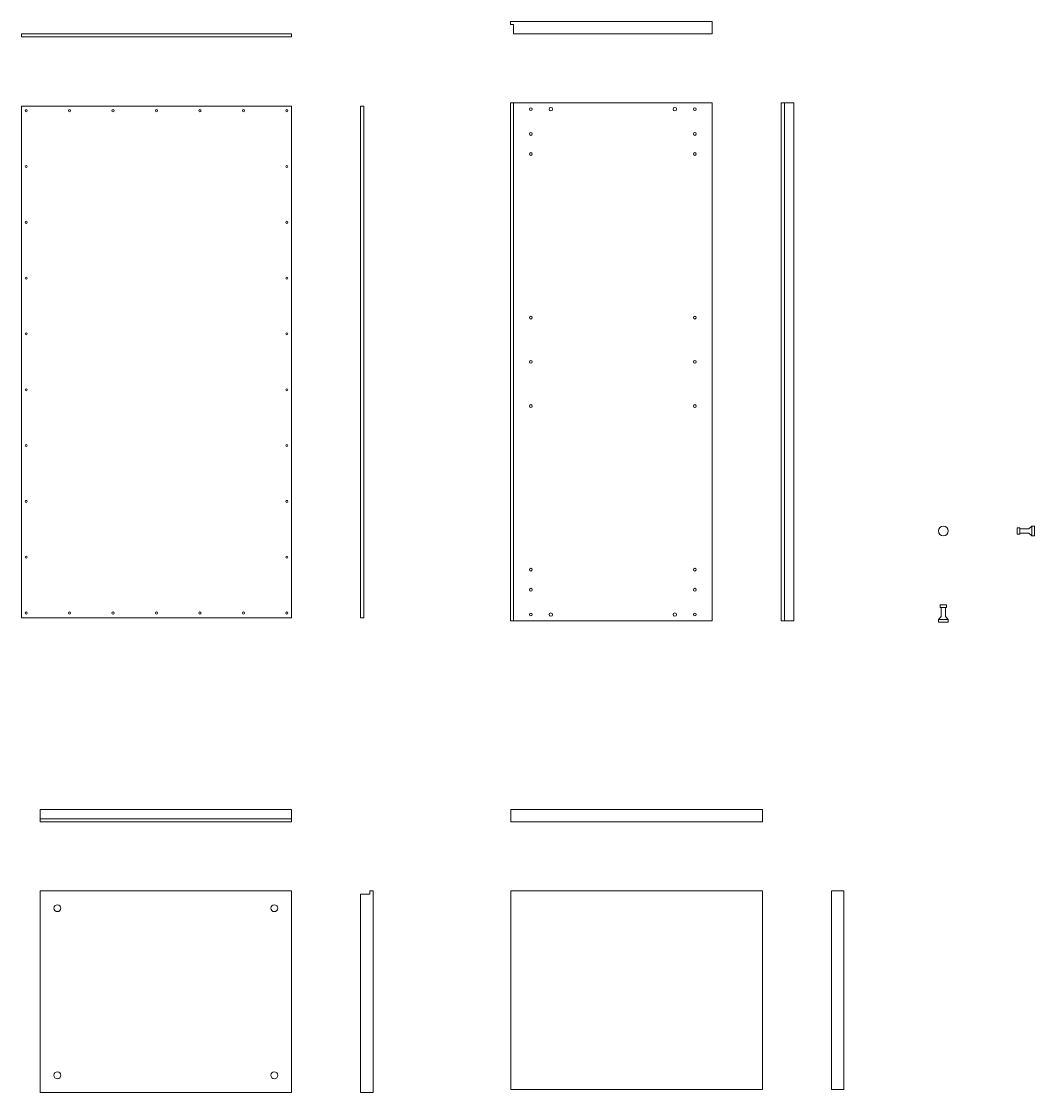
# Model space of a CAD drawing. Header units: centimetres. Extents: x -2268 to 3476, y -1681 to 1470.
# Drawn here: x 1978.3 to 2125, y 1194 to 1349.1 of the extents above; entities that cross this region are included whole.
import ezdxf

# ---------------------------------------------------------------- set-up
doc = ezdxf.new("R2010")
doc.units = ezdxf.units.CM
for name, color, linetype, lineweight in [('A-FURN_Num_Penna__252_Num_Penna__252_Num_Penna__3_Num_Penna__252_Num_Penna__252_Num_Penna__252_Num_Penna__252_Num_Penna__252_Num_Penna__252_Num_Penna__252_Num_Penna__252_Num_Penna__252_Num_Penna__252_Num_Penna__252_Num_Penna__5', 5, 'Continuous', 18), ('A-SECT-PATT_Num_Penna__6_Num_Penna__6_Num_Penna__6_Num_Penna__6_Num_Penna__6_Num_Penna__6_Num_Penna__6_Num_Penna__6_Num_Penna__6_Num_Penna__5_Num_Penna__5_Num_Penna__5_Num_Penna__5_Num_Penna__5', 5, 'Continuous', 18), ('A-SECT-PATT_Num_Penna__6_Num_Penna__6_Num_Penna__6_Num_Penna__6_Num_Penna__6_Num_Penna__6_Num_Penna__6_Num_Penna__6_Num_Penna__6_Num_Penna__6_Num_Penna__6_Num_Penna__6_Num_Penna__6_Num_Penna__6', 6, 'Continuous', 18), ('PDF10_Solid Fills_Num_Penna__5_Num_Penna__5_Num_Penna__5_Num_Penna__5_Num_Penna__5_Num_Penna__5_Num_Penna__5_Num_Penna__5', 5, 'Continuous', 18), ('PDF16_Geometry_Num_Penna__5_Num_Penna__5_Num_Penna__5_Num_Penna__5_Num_Penna__5_Num_Penna__5_Num_Penna__5_Num_Penna__5_Num_Penna__5_Num_Penna__5_Num_Penna__5_Num_Penna__5_Num_Penna__5_Num_Penna__5', 5, 'Continuous', 18), ('PDF16_Geometry_Num_Penna__6_Num_Penna__6_Num_Penna__6_Num_Penna__6_Num_Penna__6_Num_Penna__6_Num_Penna__6_Num_Penna__6_Num_Penna__6_Num_Penna__6_Num_Penna__6_Num_Penna__6_Num_Penna__6_Num_Penna__6', 6, 'Continuous', 18), ('PDF17_Solid Fills_Num_Penna__5_Num_Penna__5_Num_Penna__5_Num_Penna__5_Num_Penna__5_Num_Penna__5', 5, 'Continuous', 18), ('PDF22_Geometry_Num_Penna__1_Num_Penna__255_Num_Penna__5_Num_Penna__5_Num_Penna__5', 5, 'Continuous', 18), ('PDF22_Geometry_Num_Penna__1_Num_Penna__255_Num_Penna__6_Num_Penna__6_Num_Penna__6', 6, 'Continuous', 18)]:
    doc.layers.add(name, color=color, linetype=linetype, lineweight=lineweight)

msp = doc.modelspace()

# ---------------------------------------------------------------- linework, layer by layer
at = {"layer": 'A-FURN_Num_Penna__252_Num_Penna__252_Num_Penna__3_Num_Penna__252_Num_Penna__252_Num_Penna__252_Num_Penna__252_Num_Penna__252_Num_Penna__252_Num_Penna__252_Num_Penna__252_Num_Penna__252_Num_Penna__252_Num_Penna__252_Num_Penna__5', "color": 5, "linetype": 'Continuous', "lineweight": 18}
for centre in [(2054.9644, 1336.3983), (2072.9144, 1336.3983), (2054.9644, 1263.1983), (2072.9144, 1263.1983)]:
    msp.add_circle(centre, 0.25, dxfattribs=at)
at = {"layer": 'A-SECT-PATT_Num_Penna__6_Num_Penna__6_Num_Penna__6_Num_Penna__6_Num_Penna__6_Num_Penna__6_Num_Penna__6_Num_Penna__6_Num_Penna__6_Num_Penna__5_Num_Penna__5_Num_Penna__5_Num_Penna__5_Num_Penna__5', "color": 5, "linetype": 'Continuous', "lineweight": 18}
msp.add_circle((2111.7825, 1275.3027), 0.7, dxfattribs=at)
at = {"layer": 'A-SECT-PATT_Num_Penna__6_Num_Penna__6_Num_Penna__6_Num_Penna__6_Num_Penna__6_Num_Penna__6_Num_Penna__6_Num_Penna__6_Num_Penna__6_Num_Penna__6_Num_Penna__6_Num_Penna__6_Num_Penna__6_Num_Penna__6', "color": 6, "linetype": 'Continuous', "lineweight": 18}
for p, q in [((1978.32, 1347.2983), (1978.32, 1346.8483)), ((1978.32, 1347.2983), (2017.42, 1347.2983)), ((1978.32, 1346.8483), (2017.42, 1346.8483)), ((2017.42, 1347.2983), (2017.42, 1346.8483)), ((2049.1144, 1337.2983), (2049.1144, 1262.2983)), ((2049.1144, 1337.2983), (2078.3144, 1337.2983)), ((2049.5644, 1337.2983), (2049.5644, 1262.2983)), ((2078.3144, 1337.2983), (2078.3144, 1262.2983)), ((1978.32, 1336.8483), (1978.32, 1262.7483)), ((1978.32, 1336.8483), (2017.42, 1336.8483)), ((2017.42, 1336.8483), (2017.42, 1262.7483)), ((2027.42, 1336.8483), (2027.42, 1262.7483)), ((2027.42, 1336.8483), (2027.87, 1336.8483)), ((2027.87, 1336.8483), (2027.87, 1262.7483)), ((1978.32, 1262.7483), (1979.67, 1262.7483)), ((1979.67, 1262.7483), (2017.42, 1262.7483)), ((2027.42, 1262.7483), (2027.87, 1262.7483)), ((2049.1144, 1262.2983), (2078.3144, 1262.2983))]:
    msp.add_line(p, q, dxfattribs=at)
at = {"layer": 'PDF10_Solid Fills_Num_Penna__5_Num_Penna__5_Num_Penna__5_Num_Penna__5_Num_Penna__5_Num_Penna__5_Num_Penna__5_Num_Penna__5', "color": 5, "linetype": 'Continuous', "lineweight": 18}
for centre in [(1983.52, 1220.6715), (2014.92, 1220.6715), (1983.52, 1196.4715), (2014.92, 1196.4715)]:
    msp.add_circle(centre, 0.5, dxfattribs=at)
at = {"layer": 'PDF16_Geometry_Num_Penna__5_Num_Penna__5_Num_Penna__5_Num_Penna__5_Num_Penna__5_Num_Penna__5_Num_Penna__5_Num_Penna__5_Num_Penna__5_Num_Penna__5_Num_Penna__5_Num_Penna__5_Num_Penna__5_Num_Penna__5', "color": 5, "linetype": 'Continuous', "lineweight": 18}
for p, q in [((2122.8479, 1275.7505), (2122.4825, 1275.7505)), ((2122.4825, 1275.7505), (2122.4825, 1274.8549)), ((2122.8479, 1275.7505), (2122.8479, 1274.8549)), ((2124.1553, 1275.602), (2122.9964, 1275.602)), ((2124.5913, 1276.0027), (2124.1553, 1275.602)), ((2124.9825, 1276.0027), (2124.5913, 1276.0027)), ((2124.5913, 1276.0027), (2124.5913, 1274.6027)), ((2124.9825, 1276.0027), (2124.9825, 1274.6027)), ((2122.8479, 1274.8549), (2122.4825, 1274.8549)), ((2124.1553, 1275.0034), (2122.9964, 1275.0034)), ((2124.5913, 1274.6027), (2124.1553, 1275.0034)), ((2124.9825, 1274.6027), (2124.5913, 1274.6027)), ((2112.2303, 1264.6027), (2111.3347, 1264.6027)), ((2111.3347, 1264.2372), (2111.3347, 1264.6027)), ((2112.2303, 1264.2372), (2112.2303, 1264.6027)), ((2111.0825, 1262.4939), (2111.4832, 1262.9299)), ((2112.2303, 1264.2372), (2111.3347, 1264.2372)), ((2111.4832, 1262.9299), (2111.4832, 1264.0888)), ((2112.0818, 1262.9299), (2112.0818, 1264.0888)), ((2112.4825, 1262.4939), (2112.0818, 1262.9299)), ((2112.4825, 1262.4939), (2111.0825, 1262.4939)), ((2111.0825, 1262.1027), (2111.0825, 1262.4939)), ((2112.4825, 1262.1027), (2111.0825, 1262.1027)), ((2112.4825, 1262.1027), (2112.4825, 1262.4939))]:
    msp.add_line(p, q, dxfattribs=at)
for centre, start, end in [((2122.9964, 1275.7505), 180, 270), ((2122.9964, 1274.8549), 90, 180), ((2111.3347, 1264.0888), 0, 90), ((2112.2303, 1264.0888), 90, 180)]:
    msp.add_arc(centre, 0.1485, start, end, dxfattribs=at)
at = {"layer": 'PDF16_Geometry_Num_Penna__6_Num_Penna__6_Num_Penna__6_Num_Penna__6_Num_Penna__6_Num_Penna__6_Num_Penna__6_Num_Penna__6_Num_Penna__6_Num_Penna__6_Num_Penna__6_Num_Penna__6_Num_Penna__6_Num_Penna__6', "color": 6, "linetype": 'Continuous', "lineweight": 18}
for p, q in [((2049.1144, 1349.0983), (2078.3144, 1349.0983)), ((2049.1144, 1348.6483), (2049.1144, 1349.0983)), ((2049.1144, 1348.6483), (2049.5644, 1348.6483)), ((2049.5644, 1348.6483), (2049.5644, 1347.2983)), ((2078.3144, 1347.2983), (2078.3144, 1349.0983)), ((2049.5644, 1347.2983), (2078.3144, 1347.2983)), ((2090.1144, 1337.2983), (2088.3144, 1337.2983)), ((2088.3144, 1262.2983), (2088.3144, 1337.2983)), ((2088.7644, 1262.2983), (2088.7644, 1337.2983)), ((2090.1144, 1262.2983), (2090.1144, 1337.2983)), ((2088.3144, 1262.2983), (2090.1144, 1262.2983)), ((1981.02, 1233.6215), (2017.42, 1233.6215)), ((1981.02, 1223.1715), (1981.02, 1193.9715)), ((1981.02, 1223.1715), (2017.42, 1223.1715)), ((2017.42, 1223.1715), (2017.42, 1193.9715)), ((2028.77, 1223.1715), (2028.77, 1222.7215)), ((2085.5795, 1223.1714), (2049.1795, 1223.1714)), ((2049.1795, 1194.4214), (2049.1795, 1223.1714)), ((2085.5795, 1194.4214), (2085.5795, 1223.1714)), ((1981.02, 1193.9715), (2017.42, 1193.9715)), ((2085.5795, 1194.4214), (2049.1795, 1194.4214))]:
    msp.add_line(p, q, dxfattribs=at)
at = {"layer": 'PDF17_Solid Fills_Num_Penna__5_Num_Penna__5_Num_Penna__5_Num_Penna__5_Num_Penna__5_Num_Penna__5', "color": 5, "linetype": 'Continuous', "lineweight": 18}
for centre in [(1978.995, 1336.1733), (1985.2867, 1336.1733), (1991.5783, 1336.1733), (1997.87, 1336.1733), (2004.1617, 1336.1733), (2010.4533, 1336.1733), (2016.745, 1336.1733), (1978.995, 1328.0899), (2016.745, 1328.0899), (1978.995, 1320.0066), (2016.745, 1320.0066), (1978.995, 1311.9233), (2016.745, 1311.9233), (1978.995, 1303.8399), (2016.745, 1303.8399), (1978.995, 1295.7566), (2016.745, 1295.7566), (1978.995, 1287.6733), (2016.745, 1287.6733), (1978.995, 1279.5899), (2016.745, 1279.5899), (1978.995, 1271.5066), (2016.745, 1271.5066), (1978.995, 1263.4233), (1985.2867, 1263.4233), (1991.5783, 1263.4233), (1997.87, 1263.4233), (2004.1617, 1263.4233), (2010.4533, 1263.4233), (2016.745, 1263.4233)]:
    msp.add_circle(centre, 0.15, dxfattribs=at)
at = {"layer": 'PDF22_Geometry_Num_Penna__1_Num_Penna__255_Num_Penna__5_Num_Penna__5_Num_Penna__5', "color": 5, "linetype": 'Continuous', "lineweight": 18}
for centre in [(2052.0644, 1336.3983), (2075.8144, 1336.3983), (2052.0644, 1332.7983), (2075.8144, 1332.7983), (2052.0644, 1329.8983), (2075.8144, 1329.8983), (2052.0644, 1306.1983), (2075.8144, 1306.1983), (2052.0644, 1299.7983), (2075.8144, 1299.7983), (2052.0644, 1293.3983), (2075.8144, 1293.3983), (2052.0644, 1269.6983), (2075.8144, 1269.6983), (2052.0644, 1266.7983), (2075.8144, 1266.7983), (2052.0644, 1263.1983), (2075.8144, 1263.1983)]:
    msp.add_circle(centre, 0.2, dxfattribs=at)
at = {"layer": 'PDF22_Geometry_Num_Penna__1_Num_Penna__255_Num_Penna__6_Num_Penna__6_Num_Penna__6', "color": 6, "linetype": 'Continuous', "lineweight": 18}
for p, q in [((1981.02, 1234.9715), (1981.02, 1233.1715)), ((2017.42, 1234.9715), (1981.02, 1234.9715)), ((2017.42, 1233.1715), (2017.42, 1234.9715)), ((2049.1795, 1234.9714), (2049.1795, 1233.1714)), ((2085.5795, 1234.9714), (2049.1795, 1234.9714)), ((2085.5795, 1233.1714), (2085.5795, 1234.9714)), ((1981.02, 1233.1715), (2017.42, 1233.1715)), ((2049.1795, 1233.1714), (2085.5795, 1233.1714)), ((2028.77, 1222.7215), (2027.42, 1222.7215)), ((2027.42, 1222.7215), (2027.42, 1193.9715)), ((2029.22, 1223.1715), (2028.77, 1223.1715)), ((2029.22, 1193.9715), (2029.22, 1223.1715)), ((2097.3795, 1223.1714), (2095.5795, 1223.1714)), ((2095.5795, 1223.1714), (2095.5795, 1194.4214)), ((2097.3795, 1194.4214), (2097.3795, 1223.1714)), ((2027.42, 1193.9715), (2029.22, 1193.9715)), ((2095.5795, 1194.4214), (2097.3795, 1194.4214))]:
    msp.add_line(p, q, dxfattribs=at)

doc.saveas('drawing.dxf')
